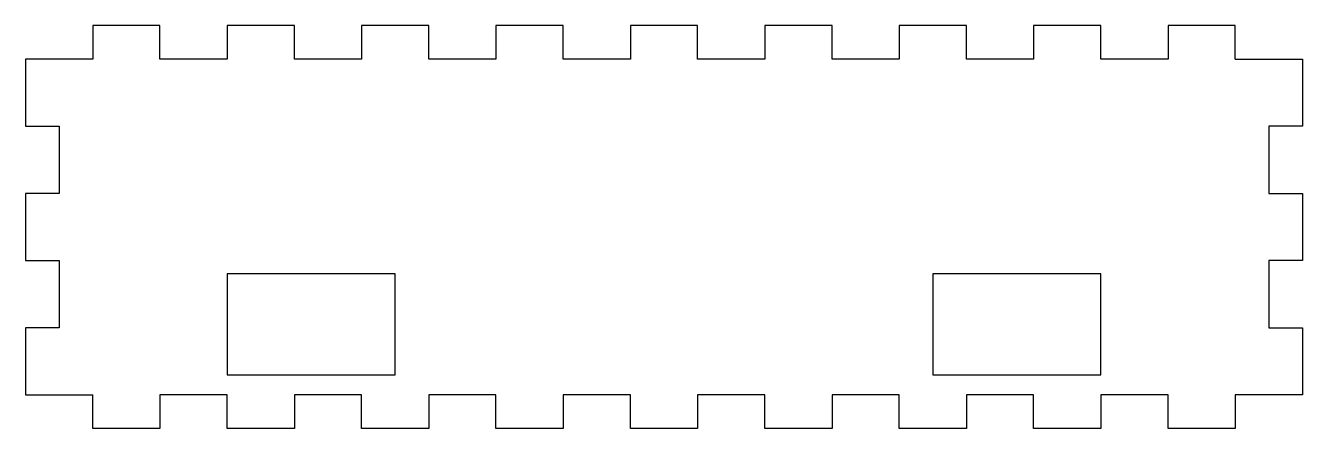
# Model space of a CAD drawing. Header units: millimetres. Extents: x -210 to -20, y -58 to 2.
import ezdxf

# ---------------------------------------------------------------- set-up
doc = ezdxf.new("R2010")
doc.units = ezdxf.units.MM

msp = doc.modelspace()

# ---------------------------------------------------------------- linework, layer by layer
at = {"color": 7, "linetype": 'Continuous', "lineweight": 25}
for p, q in [((-200.09, 1.64), (-200.09, -3.36)), ((-190.09, 1.64), (-200.09, 1.64)), ((-190.09, -3.36), (-190.09, 1.64)), ((-180.09, 1.64), (-180.09, -3.36)), ((-170.09, 1.64), (-180.09, 1.64)), ((-170.09, -3.36), (-170.09, 1.64)), ((-160.09, 1.64), (-160.09, -3.36)), ((-150.09, 1.64), (-160.09, 1.64)), ((-150.09, -3.36), (-150.09, 1.64)), ((-140.09, 1.64), (-140.09, -3.36)), ((-130.09, 1.64), (-140.09, 1.64)), ((-130.09, -3.36), (-130.09, 1.64)), ((-120.09, 1.64), (-120.09, -3.36)), ((-110.09, 1.64), (-120.09, 1.64)), ((-110.09, -3.36), (-110.09, 1.64)), ((-100.09, 1.64), (-100.09, -3.36)), ((-90.09, 1.64), (-100.09, 1.64)), ((-90.09, -3.36), (-90.09, 1.64)), ((-80.09, 1.64), (-80.09, -3.36)), ((-70.09, 1.64), (-80.09, 1.64)), ((-70.09, -3.36), (-70.09, 1.64)), ((-60.09, 1.64), (-60.09, -3.36)), ((-50.09, 1.64), (-60.09, 1.64)), ((-50.09, -3.36), (-50.09, 1.64)), ((-40.09, 1.64), (-40.09, -3.36)), ((-30.09, 1.64), (-40.09, 1.64)), ((-30.09, -3.36), (-30.09, 1.64)), ((-210.09, -3.36), (-210.09, -13.36)), ((-200.09, -3.36), (-210.09, -3.36)), ((-180.09, -3.36), (-190.09, -3.36)), ((-160.09, -3.36), (-170.09, -3.36)), ((-140.09, -3.36), (-150.09, -3.36)), ((-120.09, -3.36), (-130.09, -3.36)), ((-100.09, -3.36), (-110.09, -3.36)), ((-80.09, -3.36), (-90.09, -3.36)), ((-60.09, -3.36), (-70.09, -3.36)), ((-40.09, -3.36), (-50.09, -3.36)), ((-30.09, -3.36), (-20.09, -3.36)), ((-20.09, -3.36), (-20.09, -13.36)), ((-210.09, -13.36), (-205.09, -13.36)), ((-205.09, -13.36), (-205.09, -23.36)), ((-20.09, -13.36), (-25.09, -13.36)), ((-25.09, -13.36), (-25.09, -23.36)), ((-210.09, -23.36), (-210.09, -33.36)), ((-205.09, -23.36), (-210.09, -23.36)), ((-25.09, -23.36), (-20.09, -23.36)), ((-20.09, -23.36), (-20.09, -33.36)), ((-210.09, -33.36), (-205.09, -33.36)), ((-205.09, -33.36), (-205.09, -43.36)), ((-20.09, -33.36), (-25.09, -33.36)), ((-25.09, -33.36), (-25.09, -43.36)), ((-155.09, -35.36), (-180.09, -35.36)), ((-180.09, -35.36), (-180.09, -50.36)), ((-155.09, -50.36), (-155.09, -35.36)), ((-75.09, -35.36), (-75.09, -50.36)), ((-50.09, -35.36), (-75.09, -35.36)), ((-50.09, -50.36), (-50.09, -35.36)), ((-210.09, -43.36), (-210.09, -53.36)), ((-205.09, -43.36), (-210.09, -43.36)), ((-25.09, -43.36), (-20.09, -43.36)), ((-20.09, -43.36), (-20.09, -53.36)), ((-180.09, -50.36), (-155.09, -50.36)), ((-75.09, -50.36), (-50.09, -50.36)), ((-210.09, -53.36), (-200.09, -53.36)), ((-200.09, -58.36), (-200.09, -53.36)), ((-180.09, -53.36), (-190.09, -53.36)), ((-190.09, -53.36), (-190.09, -58.36)), ((-180.09, -58.36), (-180.09, -53.36)), ((-160.09, -53.36), (-170.09, -53.36)), ((-170.09, -53.36), (-170.09, -58.36)), ((-160.09, -58.36), (-160.09, -53.36)), ((-140.09, -53.36), (-150.09, -53.36)), ((-150.09, -53.36), (-150.09, -58.36)), ((-140.09, -58.36), (-140.09, -53.36)), ((-120.09, -53.36), (-130.09, -53.36)), ((-130.09, -53.36), (-130.09, -58.36)), ((-120.09, -58.36), (-120.09, -53.36)), ((-100.09, -53.36), (-110.09, -53.36)), ((-110.09, -53.36), (-110.09, -58.36)), ((-100.09, -58.36), (-100.09, -53.36)), ((-80.09, -53.36), (-90.09, -53.36)), ((-90.09, -53.36), (-90.09, -58.36)), ((-80.09, -58.36), (-80.09, -53.36)), ((-60.09, -53.36), (-70.09, -53.36)), ((-70.09, -53.36), (-70.09, -58.36)), ((-60.09, -58.36), (-60.09, -53.36)), ((-40.09, -53.36), (-50.09, -53.36)), ((-50.09, -53.36), (-50.09, -58.36)), ((-40.09, -58.36), (-40.09, -53.36)), ((-20.09, -53.36), (-30.09, -53.36)), ((-30.09, -53.36), (-30.09, -58.36)), ((-190.09, -58.36), (-200.09, -58.36)), ((-170.09, -58.36), (-180.09, -58.36)), ((-150.09, -58.36), (-160.09, -58.36)), ((-130.09, -58.36), (-140.09, -58.36)), ((-110.09, -58.36), (-120.09, -58.36)), ((-90.09, -58.36), (-100.09, -58.36)), ((-70.09, -58.36), (-80.09, -58.36)), ((-50.09, -58.36), (-60.09, -58.36)), ((-30.09, -58.36), (-40.09, -58.36))]:
    msp.add_line(p, q, dxfattribs=at)

doc.saveas('drawing.dxf')
